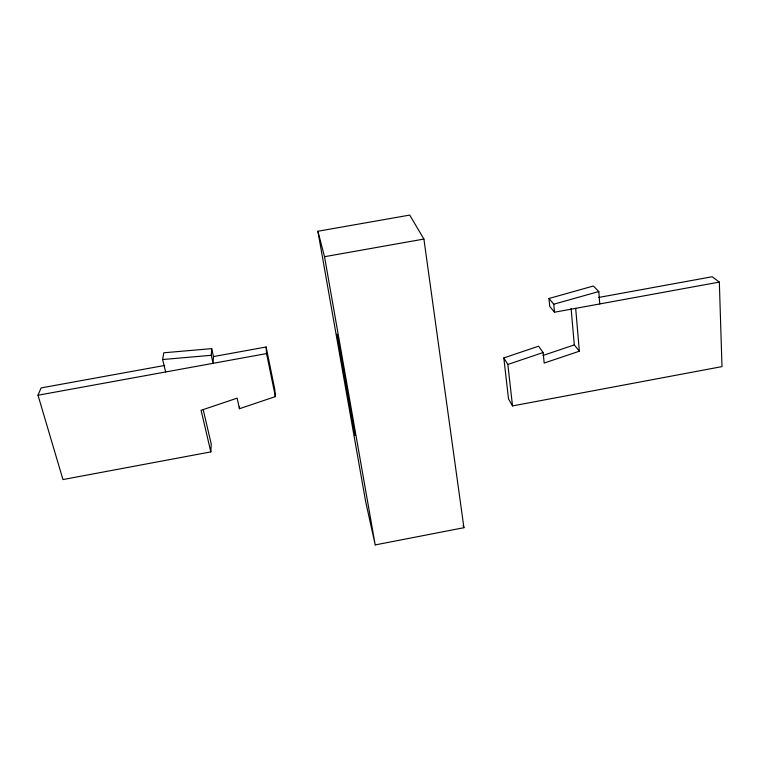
<?xml version="1.0" encoding="UTF-8"?>
<svg xmlns="http://www.w3.org/2000/svg" width="760" height="760" viewBox="0 0 760 760"><rect width="100%" height="100%" fill="white"/><g stroke="black" fill="none" stroke-linecap="round" stroke-linejoin="round"><path stroke-width="1.14" d="M164.702 365.446L41.116 387.913L38 395.228L62.956 479.57L210.824 451.896L211.232 444.03L203.243 409.801M211.689 348.64L213.465 356.573L213.085 363.327L211.27 355.291L211.689 348.64L163.789 352.792L162.611 359.537L165.651 371.963M210.824 451.896L201.086 410.315L237.139 398.145L239.457 408.719L275.367 396.596L274.797 389.471L266.133 346.997L213.664 356.535M598.443 297.502L712.139 276.754L719.331 282.084L722 366.605L512.525 405.916L508.506 398.876L503.814 357.922L538.602 346.18L543.134 352.535L544.179 363.071L579.348 351.205L575.681 308.351M503.814 357.922L507.832 364.458L543.134 352.535M543.001 355.462L574.294 344.897L579.348 351.205M719.331 282.084L554.505 312.217L549.736 306.394L548.986 298.49L593.361 286.017L598.804 291.545L599.754 303.943M548.986 298.49L553.755 304.209L598.804 291.545M375.221 544.91L463.923 527.706L423.909 239.058L409.706 215.089L317.889 231.249L365.731 501.989L375.221 544.91L324.529 256.699L317.889 231.249M38 395.228L266.57 353.58L266.133 346.997M324.529 256.699L423.909 239.058M162.611 359.537L211.27 355.291M463.096 525.521L463.923 527.706M266.57 353.58L275.367 396.596M507.832 364.458L512.525 405.916M553.755 304.209L554.505 312.217M571.111 308.455L574.294 344.897M239.447 406.628L239.457 408.719M338.39 340.49L336.851 334.134L355.129 435.452L338.39 340.49"/></g></svg>
